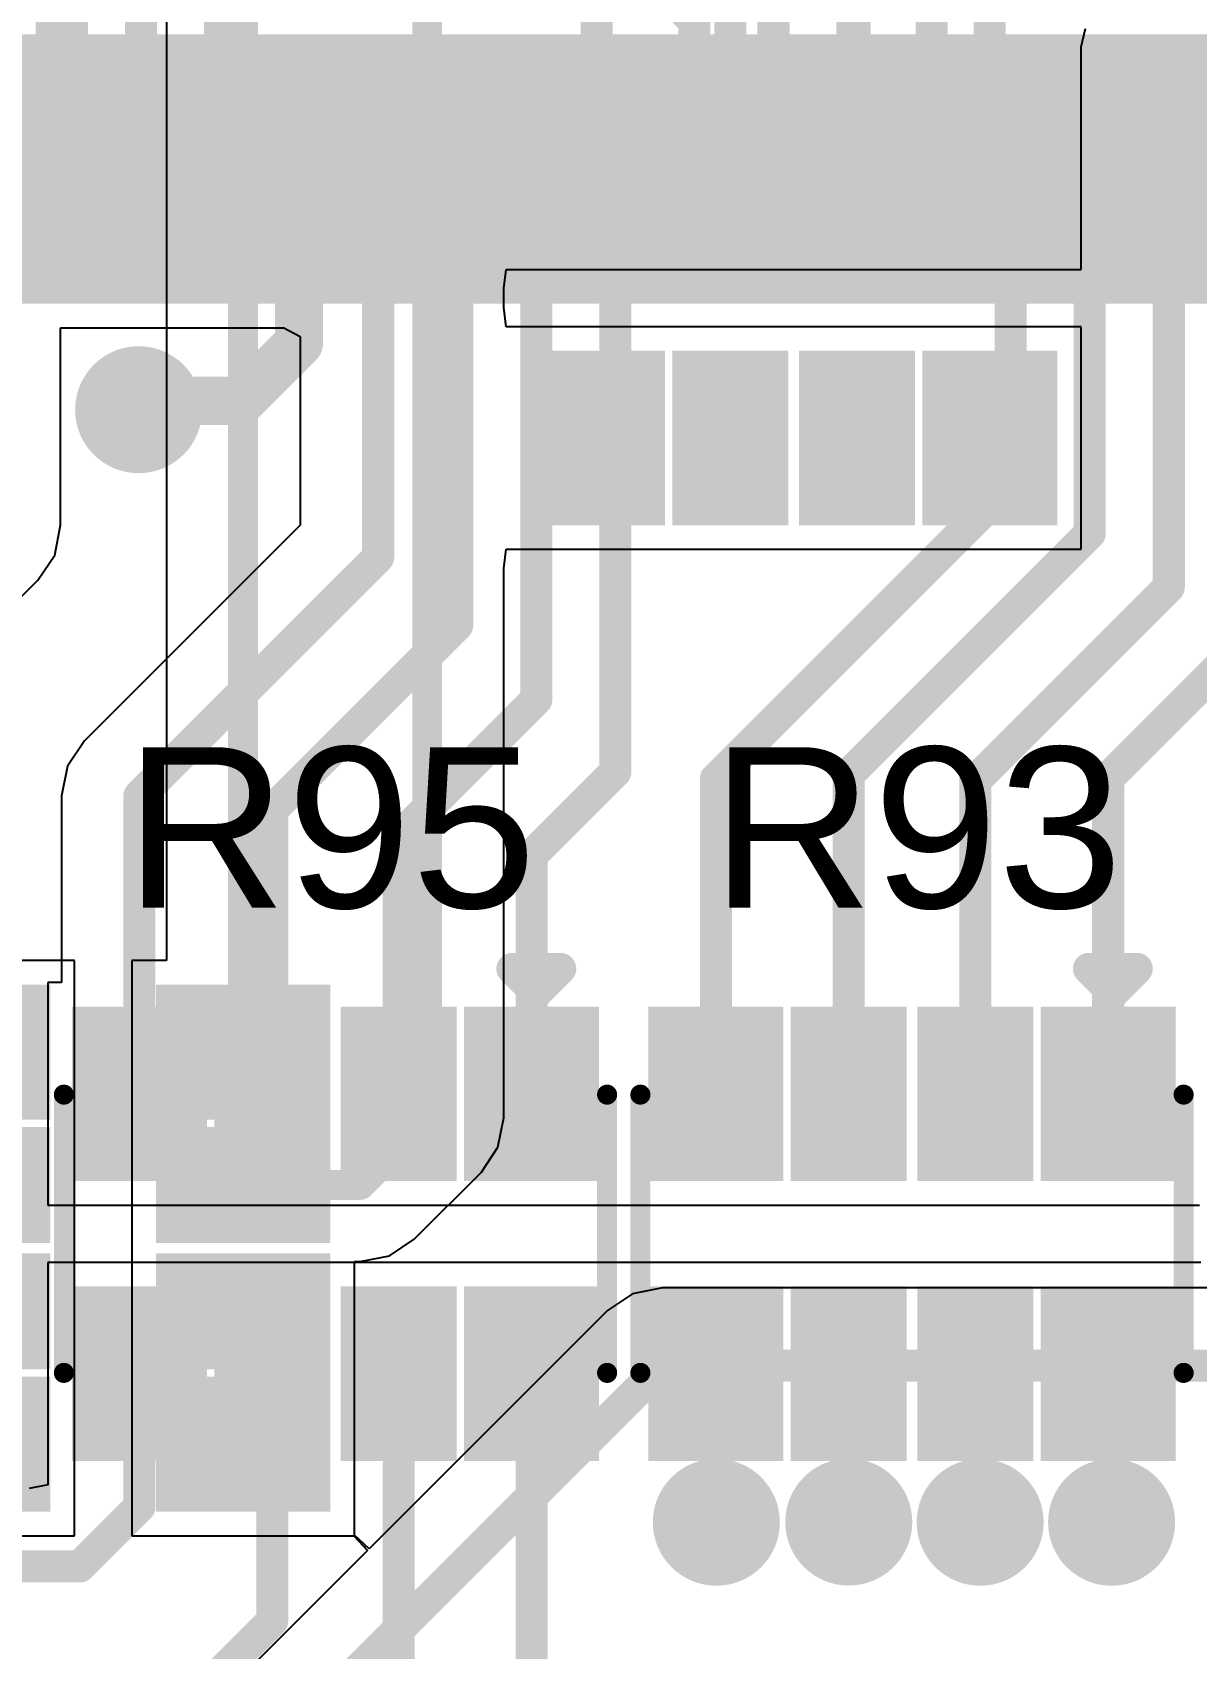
# Model space of a CAD drawing. Header units: millimetres. Extents: x 0 to 172, y 0 to 138.
# Drawn here: x 64.71 to 72.07, y 36.56 to 46.79 of the extents above; entities that cross this region are included whole.
import ezdxf

# ---------------------------------------------------------------- set-up
doc = ezdxf.new("R2010")
doc.units = ezdxf.units.MM
for name, color, linetype in [('BottomLayer', 5, 'Continuous'), ('BottomPaste', 16, 'Continuous'), ('BottomSolder', 6, 'Continuous'), ('TopLayer', 1, 'Continuous'), ('TopOverlay', 2, 'Continuous'), ('TopPaste', 8, 'Continuous'), ('TopSolder', 216, 'Continuous'), ('ViaHoleLayer', 16, 'Continuous')]:
    doc.layers.add(name, color=color, linetype=linetype)
doc.styles.add('Arial', font='', dxfattribs={"height": 0.2})
doc.styles.get('Arial').set_extended_font_data('Arial')

# ---------------------------------------------------------------- blocks, each defined once
blk = doc.blocks.new('MM70_314B1_2_R300_33')
at = {"layer": 'TopLayer'}
for points in [[(33.54999893999999, 4.84999919), (33.84999834, 4.84999919), (33.84999834, 3.34999965), (33.54999893999999, 3.34999965)], [(34.05000047999999, 4.84999919), (34.34999988, 4.84999919), (34.34999988, 3.34999965), (34.05000047999999, 3.34999965)], [(34.54999948, 4.84999919), (34.84999887999999, 4.84999919), (34.84999887999999, 3.34999965), (34.54999948, 3.34999965)], [(35.04999848, 4.84999919), (35.34999788, 4.84999919), (35.34999788, 3.34999965), (35.04999848, 3.34999965)], [(35.54999748, 4.84999919), (35.84999688, 4.84999919), (35.84999688, 3.34999965), (35.54999748, 3.34999965)], [(36.04999902, 4.84999919), (36.34999842, 4.84999919), (36.34999842, 3.34999965), (36.04999902, 3.34999965)], [(36.54999802, 4.84999919), (36.84999742, 4.84999919), (36.84999742, 3.34999965), (36.54999802, 3.34999965)], [(37.04999956, 4.84999919), (37.34999896, 4.84999919), (37.34999896, 3.34999965), (37.04999956, 3.34999965)], [(37.54999856, 4.84999919), (37.84999796, 4.84999919), (37.84999796, 3.34999965), (37.54999856, 3.34999965)], [(38.04999755999999, 4.84999919), (38.34999696, 4.84999919), (38.34999696, 3.34999965), (38.04999755999999, 3.34999965)], [(38.54999909999999, 4.84999919), (38.8499985, 4.84999919), (38.8499985, 3.34999965), (38.54999909999999, 3.34999965)], [(39.0499981, 4.84999919), (39.3499975, 4.84999919), (39.3499975, 3.34999965), (39.0499981, 3.34999965)], [(39.5499971, 4.84999919), (39.8499965, 4.84999919), (39.8499965, 3.34999965), (39.5499971, 3.34999965)], [(40.04999864, 4.84999919), (40.34999804, 4.84999919), (40.34999804, 3.34999965), (40.04999864, 3.34999965)], [(40.54999764, 4.84999919), (40.84999704, 4.84999919), (40.84999704, 3.34999965), (40.54999764, 3.34999965)]]:
    blk.add_hatch(color=1, dxfattribs=at).paths.add_polyline_path(points)
at = {"layer": 'TopPaste'}
for points in [[(33.54999893999999, 4.84999919), (33.84999834, 4.84999919), (33.84999834, 3.34999965), (33.54999893999999, 3.34999965)], [(34.05000047999999, 4.84999919), (34.34999988, 4.84999919), (34.34999988, 3.34999965), (34.05000047999999, 3.34999965)], [(34.54999948, 4.84999919), (34.84999887999999, 4.84999919), (34.84999887999999, 3.34999965), (34.54999948, 3.34999965)], [(35.04999848, 4.84999919), (35.34999788, 4.84999919), (35.34999788, 3.34999965), (35.04999848, 3.34999965)], [(35.54999748, 4.84999919), (35.84999688, 4.84999919), (35.84999688, 3.34999965), (35.54999748, 3.34999965)], [(36.04999902, 4.84999919), (36.34999842, 4.84999919), (36.34999842, 3.34999965), (36.04999902, 3.34999965)], [(36.54999802, 4.84999919), (36.84999742, 4.84999919), (36.84999742, 3.34999965), (36.54999802, 3.34999965)], [(37.04999956, 4.84999919), (37.34999896, 4.84999919), (37.34999896, 3.34999965), (37.04999956, 3.34999965)], [(37.54999856, 4.84999919), (37.84999796, 4.84999919), (37.84999796, 3.34999965), (37.54999856, 3.34999965)], [(38.04999755999999, 4.84999919), (38.34999696, 4.84999919), (38.34999696, 3.34999965), (38.04999755999999, 3.34999965)], [(38.54999909999999, 4.84999919), (38.8499985, 4.84999919), (38.8499985, 3.34999965), (38.54999909999999, 3.34999965)], [(39.0499981, 4.84999919), (39.3499975, 4.84999919), (39.3499975, 3.34999965), (39.0499981, 3.34999965)], [(39.5499971, 4.84999919), (39.8499965, 4.84999919), (39.8499965, 3.34999965), (39.5499971, 3.34999965)], [(40.04999864, 4.84999919), (40.34999804, 4.84999919), (40.34999804, 3.34999965), (40.04999864, 3.34999965)], [(40.54999764, 4.84999919), (40.84999704, 4.84999919), (40.84999704, 3.34999965), (40.54999764, 3.34999965)]]:
    blk.add_hatch(color=8, dxfattribs=at).paths.add_polyline_path(points)
at = {"layer": 'TopSolder'}
for points in [[(33.44839894, 4.95159919), (33.95159834, 4.95159919), (33.95159834, 3.24839965), (33.44839894, 3.24839965)], [(33.94840048, 4.95159919), (34.45159988, 4.95159919), (34.45159988, 3.24839965), (33.94840048, 3.24839965)], [(34.44839947999999, 4.95159919), (34.95159888, 4.95159919), (34.95159888, 3.24839965), (34.44839947999999, 3.24839965)], [(34.94839848, 4.95159919), (35.45159788, 4.95159919), (35.45159788, 3.24839965), (34.94839848, 3.24839965)], [(35.44839748, 4.95159919), (35.95159688, 4.95159919), (35.95159688, 3.24839965), (35.44839748, 3.24839965)], [(35.94839902, 4.95159919), (36.45159842, 4.95159919), (36.45159842, 3.24839965), (35.94839902, 3.24839965)], [(36.44839802, 4.95159919), (36.95159742, 4.95159919), (36.95159742, 3.24839965), (36.44839802, 3.24839965)], [(36.94839956, 4.95159919), (37.45159896, 4.95159919), (37.45159896, 3.24839965), (36.94839956, 3.24839965)], [(37.44839855999999, 4.95159919), (37.95159795999999, 4.95159919), (37.95159795999999, 3.24839965), (37.44839855999999, 3.24839965)], [(37.94839756, 4.95159919), (38.45159696, 4.95159919), (38.45159696, 3.24839965), (37.94839756, 3.24839965)], [(38.4483991, 4.95159919), (38.9515985, 4.95159919), (38.9515985, 3.24839965), (38.4483991, 3.24839965)], [(38.9483981, 4.95159919), (39.4515975, 4.95159919), (39.4515975, 3.24839965), (38.9483981, 3.24839965)], [(39.4483971, 4.95159919), (39.9515965, 4.95159919), (39.9515965, 3.24839965), (39.4483971, 3.24839965)], [(39.94839864, 4.95159919), (40.45159804, 4.95159919), (40.45159804, 3.24839965), (39.94839864, 3.24839965)], [(40.44839764, 4.95159919), (40.95159704, 4.95159919), (40.95159704, 3.24839965), (40.44839764, 3.24839965)]]:
    blk.add_hatch(color=216, dxfattribs=at).paths.add_polyline_path(points)
blk = doc.blocks.new('YC164_JR_0722RL_134')
at = {"layer": 'TopLayer'}
for points in [[(-0.45000037, 0.32500062), (0.45000037, 0.32500062), (0.45000037, -0.32500062), (-0.45000037, -0.32500062)], [(2.21999937, -0.32500062), (1.31999863, -0.32500062), (1.31999863, 0.32500062), (2.21999937, 0.32500062)], [(-0.45000037, -0.57500139), (0.45000037, -0.57500139), (0.45000037, -1.10500033), (-0.45000037, -1.10500033)], [(2.21999937, -1.10500033), (1.31999863, -1.10500033), (1.31999863, -0.57500139), (2.21999937, -0.57500139)], [(-0.45000037, -1.37499979), (0.45000037, -1.37499979), (0.45000037, -1.90499873), (-0.45000037, -1.90499873)], [(2.21999937, -1.90499873), (1.31999863, -1.90499873), (1.31999863, -1.37499979), (2.21999937, -1.37499979)], [(-0.45000037, -2.1549995), (0.45000037, -2.1549995), (0.45000037, -2.80500074), (-0.45000037, -2.80500074)], [(2.21999937, -2.80500074), (1.31999863, -2.80500074), (1.31999863, -2.1549995), (2.21999937, -2.1549995)]]:
    blk.add_hatch(color=1, dxfattribs=at).paths.add_polyline_path(points)
at = {"layer": 'TopPaste'}
for points in [[(-0.45000037, 0.32500062), (0.45000037, 0.32500062), (0.45000037, -0.32500062), (-0.45000037, -0.32500062)], [(2.21999937, -0.32500062), (1.31999863, -0.32500062), (1.31999863, 0.32500062), (2.21999937, 0.32500062)], [(-0.45000037, -0.57500139), (0.45000037, -0.57500139), (0.45000037, -1.10500033), (-0.45000037, -1.10500033)], [(2.21999937, -1.10500033), (1.31999863, -1.10500033), (1.31999863, -0.57500139), (2.21999937, -0.57500139)], [(-0.45000037, -1.37499979), (0.45000037, -1.37499979), (0.45000037, -1.90499873), (-0.45000037, -1.90499873)], [(2.21999937, -1.90499873), (1.31999863, -1.90499873), (1.31999863, -1.37499979), (2.21999937, -1.37499979)], [(-0.45000037, -2.1549995), (0.45000037, -2.1549995), (0.45000037, -2.80500074), (-0.45000037, -2.80500074)], [(2.21999937, -2.80500074), (1.31999863, -2.80500074), (1.31999863, -2.1549995), (2.21999937, -2.1549995)]]:
    blk.add_hatch(color=8, dxfattribs=at).paths.add_polyline_path(points)
at = {"layer": 'TopSolder'}
for points in [[(-0.55160037, 0.4266006199999999), (0.55160037, 0.4266006199999999), (0.55160037, -0.4266006199999999), (-0.55160037, -0.4266006199999999)], [(2.32159937, -0.4266006199999999), (1.21839863, -0.42660062), (1.21839863, 0.4266006199999999), (2.32159937, 0.42660062)], [(-0.55160037, -0.47340139), (0.55160037, -0.47340139), (0.55160037, -1.20660033), (-0.55160037, -1.20660033)], [(2.32159937, -1.20660033), (1.21839863, -1.20660033), (1.21839863, -0.4734013900000001), (2.32159937, -0.4734013899999999)], [(-0.55160037, -1.27339979), (0.55160037, -1.27339979), (0.55160037, -2.00659873), (-0.55160037, -2.00659873)], [(2.32159937, -2.00659873), (1.21839863, -2.00659873), (1.21839863, -1.27339979), (2.32159937, -1.27339979)], [(-0.55160037, -2.0533995), (0.55160037, -2.0533995), (0.55160037, -2.90660074), (-0.55160037, -2.90660074)], [(2.32159937, -2.90660074), (1.21839863, -2.90660074), (1.21839863, -2.0533995), (2.32159937, -2.0533995)]]:
    blk.add_hatch(color=216, dxfattribs=at).paths.add_polyline_path(points)
at = {"layer": 'TopOverlay'}
for points, const_width in [([(1.76500028, 0.47759874), (0.00499872, 0.47759874)], 0.127), ([(-0.7914005, -0.12240006), (-0.7914005, 0.18239994)], 0.1999996), ([(-0.6390005, 0.02999994), (-0.7914005, 0.18239994)], 0.1999996), ([(-0.7914005, -0.12240006), (-0.6390005, 0.02999994)], 0.1999996), ([(1.76500028, -2.95759886), (0.00499872, -2.95759886)], 0.127)]:
    blk.add_lwpolyline(points, dxfattribs=dict(at, const_width=const_width))
for points, const_width in [([(-0.02675128, 0.47759874, 1), (0.03674872, 0.47759874, 1)], 0.0635), ([(1.73325028, 0.47759874, 1), (1.79675028, 0.47759874, 1)], 0.0635), ([(-0.8414004, 0.18239994, 1), (-0.7414006, 0.18239994, 1)], 0.0999998), ([(-0.8414004, 0.18239994, 1), (-0.7414006, 0.18239994, 1)], 0.0999998), ([(-0.6890004, 0.02999994, 1), (-0.5890006, 0.02999994, 1)], 0.0999998), ([(-0.6890004, 0.02999994, 1), (-0.5890006, 0.02999994, 1)], 0.0999998), ([(-0.8414004, -0.12240006, 1), (-0.7414006, -0.12240006, 1)], 0.0999998), ([(-0.8414004, -0.12240006, 1), (-0.7414006, -0.12240006, 1)], 0.0999998), ([(-0.02675128, -2.95759886, 1), (0.03674872, -2.95759886, 1)], 0.0635), ([(1.73325028, -2.95759886, 1), (1.79675028, -2.95759886, 1)], 0.0635)]:
    blk.add_lwpolyline(points, format="xyb", close=True, dxfattribs=dict(at, const_width=const_width))
blk = doc.blocks.new('YC164_JR_0722RL_B_135')
at = {"layer": 'BottomLayer'}
for points in [[(-0.45000037, 2.80500074), (0.45000037, 2.80500074), (0.45000037, 2.1549995), (-0.45000037, 2.1549995)], [(2.21999937, 2.1549995), (1.31999863, 2.1549995), (1.31999863, 2.80500074), (2.21999937, 2.80500074)], [(-0.45000037, 1.90499873), (0.45000037, 1.90499873), (0.45000037, 1.37499979), (-0.45000037, 1.37499979)], [(2.21999937, 1.37499979), (1.31999863, 1.37499979), (1.31999863, 1.90499873), (2.21999937, 1.90499873)], [(-0.45000037, 1.10500033), (0.45000037, 1.10500033), (0.45000037, 0.57500139), (-0.45000037, 0.57500139)], [(2.21999937, 0.57500139), (1.31999863, 0.57500139), (1.31999863, 1.10500033), (2.21999937, 1.10500033)], [(-0.45000037, 0.32500062), (0.45000037, 0.32500062), (0.45000037, -0.32500062), (-0.45000037, -0.32500062)], [(2.21999937, -0.32500062), (1.31999863, -0.32500062), (1.31999863, 0.32500062), (2.21999937, 0.32500062)]]:
    blk.add_hatch(color=5, dxfattribs=at).paths.add_polyline_path(points)
at = {"layer": 'BottomPaste'}
for points in [[(-0.45000037, 2.80500074), (0.45000037, 2.80500074), (0.45000037, 2.1549995), (-0.45000037, 2.1549995)], [(2.21999937, 2.1549995), (1.31999863, 2.1549995), (1.31999863, 2.80500074), (2.21999937, 2.80500074)], [(-0.45000037, 1.90499873), (0.45000037, 1.90499873), (0.45000037, 1.37499979), (-0.45000037, 1.37499979)], [(2.21999937, 1.37499979), (1.31999863, 1.37499979), (1.31999863, 1.90499873), (2.21999937, 1.90499873)], [(-0.45000037, 1.10500033), (0.45000037, 1.10500033), (0.45000037, 0.57500139), (-0.45000037, 0.57500139)], [(2.21999937, 0.57500139), (1.31999863, 0.57500139), (1.31999863, 1.10500033), (2.21999937, 1.10500033)], [(-0.45000037, 0.32500062), (0.45000037, 0.32500062), (0.45000037, -0.32500062), (-0.45000037, -0.32500062)], [(2.21999937, -0.32500062), (1.31999863, -0.32500062), (1.31999863, 0.32500062), (2.21999937, 0.32500062)]]:
    blk.add_hatch(color=16, dxfattribs=at).paths.add_polyline_path(points)
at = {"layer": 'BottomSolder'}
for points in [[(-0.55160037, 2.90660074), (0.55160037, 2.90660074), (0.55160037, 2.0533995), (-0.55160037, 2.0533995)], [(2.32159937, 2.0533995), (1.21839863, 2.0533995), (1.21839863, 2.90660074), (2.32159937, 2.90660074)], [(-0.55160037, 2.00659873), (0.55160037, 2.00659873), (0.55160037, 1.27339979), (-0.55160037, 1.27339979)], [(2.32159937, 1.27339979), (1.21839863, 1.27339979), (1.21839863, 2.00659873), (2.32159937, 2.00659873)], [(-0.55160037, 1.20660033), (0.55160037, 1.20660033), (0.55160037, 0.47340139), (-0.55160037, 0.47340139)], [(2.32159937, 0.4734013900000001), (1.21839863, 0.4734013899999999), (1.21839863, 1.20660033), (2.32159937, 1.20660033)], [(-0.55160037, 0.4266006199999999), (0.55160037, 0.4266006199999999), (0.55160037, -0.4266006199999999), (-0.55160037, -0.4266006199999999)], [(2.32159937, -0.4266006199999999), (1.21839863, -0.42660062), (1.21839863, 0.4266006199999999), (2.32159937, 0.42660062)]]:
    blk.add_hatch(color=6, dxfattribs=at).paths.add_polyline_path(points)
blk = doc.blocks.new('YC164_JR_0722RL_136')
at = {"layer": 'TopLayer'}
for points in [[(-0.45000037, 0.32500062), (0.45000037, 0.32500062), (0.45000037, -0.32500062), (-0.45000037, -0.32500062)], [(2.21999937, -0.32500062), (1.31999863, -0.32500062), (1.31999863, 0.32500062), (2.21999937, 0.32500062)], [(-0.45000037, -0.57500139), (0.45000037, -0.57500139), (0.45000037, -1.10500033), (-0.45000037, -1.10500033)], [(2.21999937, -1.10500033), (1.31999863, -1.10500033), (1.31999863, -0.57500139), (2.21999937, -0.57500139)], [(-0.45000037, -1.37499979), (0.45000037, -1.37499979), (0.45000037, -1.90499873), (-0.45000037, -1.90499873)], [(2.21999937, -1.90499873), (1.31999863, -1.90499873), (1.31999863, -1.37499979), (2.21999937, -1.37499979)], [(-0.45000037, -2.1549995), (0.45000037, -2.1549995), (0.45000037, -2.80500074), (-0.45000037, -2.80500074)], [(2.21999937, -2.80500074), (1.31999863, -2.80500074), (1.31999863, -2.1549995), (2.21999937, -2.1549995)]]:
    blk.add_hatch(color=1, dxfattribs=at).paths.add_polyline_path(points)
at = {"layer": 'TopPaste'}
for points in [[(-0.45000037, 0.32500062), (0.45000037, 0.32500062), (0.45000037, -0.32500062), (-0.45000037, -0.32500062)], [(2.21999937, -0.32500062), (1.31999863, -0.32500062), (1.31999863, 0.32500062), (2.21999937, 0.32500062)], [(-0.45000037, -0.57500139), (0.45000037, -0.57500139), (0.45000037, -1.10500033), (-0.45000037, -1.10500033)], [(2.21999937, -1.10500033), (1.31999863, -1.10500033), (1.31999863, -0.57500139), (2.21999937, -0.57500139)], [(-0.45000037, -1.37499979), (0.45000037, -1.37499979), (0.45000037, -1.90499873), (-0.45000037, -1.90499873)], [(2.21999937, -1.90499873), (1.31999863, -1.90499873), (1.31999863, -1.37499979), (2.21999937, -1.37499979)], [(-0.45000037, -2.1549995), (0.45000037, -2.1549995), (0.45000037, -2.80500074), (-0.45000037, -2.80500074)], [(2.21999937, -2.80500074), (1.31999863, -2.80500074), (1.31999863, -2.1549995), (2.21999937, -2.1549995)]]:
    blk.add_hatch(color=8, dxfattribs=at).paths.add_polyline_path(points)
at = {"layer": 'TopSolder'}
for points in [[(-0.55160037, 0.4266006199999999), (0.55160037, 0.4266006199999999), (0.55160037, -0.4266006199999999), (-0.55160037, -0.4266006199999999)], [(2.32159937, -0.4266006199999999), (1.21839863, -0.42660062), (1.21839863, 0.4266006199999999), (2.32159937, 0.42660062)], [(-0.55160037, -0.47340139), (0.55160037, -0.47340139), (0.55160037, -1.20660033), (-0.55160037, -1.20660033)], [(2.32159937, -1.20660033), (1.21839863, -1.20660033), (1.21839863, -0.4734013900000001), (2.32159937, -0.4734013899999999)], [(-0.55160037, -1.27339979), (0.55160037, -1.27339979), (0.55160037, -2.00659873), (-0.55160037, -2.00659873)], [(2.32159937, -2.00659873), (1.21839863, -2.00659873), (1.21839863, -1.27339979), (2.32159937, -1.27339979)], [(-0.55160037, -2.0533995), (0.55160037, -2.0533995), (0.55160037, -2.90660074), (-0.55160037, -2.90660074)], [(2.32159937, -2.90660074), (1.21839863, -2.90660074), (1.21839863, -2.0533995), (2.32159937, -2.0533995)]]:
    blk.add_hatch(color=216, dxfattribs=at).paths.add_polyline_path(points)
at = {"layer": 'TopOverlay'}
for points, const_width in [([(1.76500028, 0.47759874), (0.00499872, 0.47759874)], 0.127), ([(-0.7914005, -0.12240006), (-0.7914005, 0.18239994)], 0.1999996), ([(-0.6390005, 0.02999994), (-0.7914005, 0.18239994)], 0.1999996), ([(-0.7914005, -0.12240006), (-0.6390005, 0.02999994)], 0.1999996), ([(1.76500028, -2.95759886), (0.00499872, -2.95759886)], 0.127)]:
    blk.add_lwpolyline(points, dxfattribs=dict(at, const_width=const_width))
for points, const_width in [([(-0.02675128, 0.47759874, 1), (0.03674872, 0.47759874, 1)], 0.0635), ([(1.73325028, 0.47759874, 1), (1.79675028, 0.47759874, 1)], 0.0635), ([(-0.8414004, 0.18239994, 1), (-0.7414006, 0.18239994, 1)], 0.0999998), ([(-0.8414004, 0.18239994, 1), (-0.7414006, 0.18239994, 1)], 0.0999998), ([(-0.6890004, 0.02999994, 1), (-0.5890006, 0.02999994, 1)], 0.0999998), ([(-0.6890004, 0.02999994, 1), (-0.5890006, 0.02999994, 1)], 0.0999998), ([(-0.8414004, -0.12240006, 1), (-0.7414006, -0.12240006, 1)], 0.0999998), ([(-0.8414004, -0.12240006, 1), (-0.7414006, -0.12240006, 1)], 0.0999998), ([(-0.02675128, -2.95759886, 1), (0.03674872, -2.95759886, 1)], 0.0635), ([(1.73325028, -2.95759886, 1), (1.79675028, -2.95759886, 1)], 0.0635)]:
    blk.add_lwpolyline(points, format="xyb", close=True, dxfattribs=dict(at, const_width=const_width))
blk = doc.blocks.new('YC164_JR_0722RL_B_139')
at = {"layer": 'BottomLayer'}
for points in [[(-0.45000037, 2.80500074), (0.45000037, 2.80500074), (0.45000037, 2.1549995), (-0.45000037, 2.1549995)], [(2.21999937, 2.1549995), (1.31999863, 2.1549995), (1.31999863, 2.80500074), (2.21999937, 2.80500074)], [(-0.45000037, 1.90499873), (0.45000037, 1.90499873), (0.45000037, 1.37499979), (-0.45000037, 1.37499979)], [(2.21999937, 1.37499979), (1.31999863, 1.37499979), (1.31999863, 1.90499873), (2.21999937, 1.90499873)], [(-0.45000037, 1.10500033), (0.45000037, 1.10500033), (0.45000037, 0.57500139), (-0.45000037, 0.57500139)], [(2.21999937, 0.57500139), (1.31999863, 0.57500139), (1.31999863, 1.10500033), (2.21999937, 1.10500033)], [(-0.45000037, 0.32500062), (0.45000037, 0.32500062), (0.45000037, -0.32500062), (-0.45000037, -0.32500062)], [(2.21999937, -0.32500062), (1.31999863, -0.32500062), (1.31999863, 0.32500062), (2.21999937, 0.32500062)]]:
    blk.add_hatch(color=5, dxfattribs=at).paths.add_polyline_path(points)
at = {"layer": 'BottomPaste'}
for points in [[(-0.45000037, 2.80500074), (0.45000037, 2.80500074), (0.45000037, 2.1549995), (-0.45000037, 2.1549995)], [(2.21999937, 2.1549995), (1.31999863, 2.1549995), (1.31999863, 2.80500074), (2.21999937, 2.80500074)], [(-0.45000037, 1.90499873), (0.45000037, 1.90499873), (0.45000037, 1.37499979), (-0.45000037, 1.37499979)], [(2.21999937, 1.37499979), (1.31999863, 1.37499979), (1.31999863, 1.90499873), (2.21999937, 1.90499873)], [(-0.45000037, 1.10500033), (0.45000037, 1.10500033), (0.45000037, 0.57500139), (-0.45000037, 0.57500139)], [(2.21999937, 0.57500139), (1.31999863, 0.57500139), (1.31999863, 1.10500033), (2.21999937, 1.10500033)], [(-0.45000037, 0.32500062), (0.45000037, 0.32500062), (0.45000037, -0.32500062), (-0.45000037, -0.32500062)], [(2.21999937, -0.32500062), (1.31999863, -0.32500062), (1.31999863, 0.32500062), (2.21999937, 0.32500062)]]:
    blk.add_hatch(color=16, dxfattribs=at).paths.add_polyline_path(points)
at = {"layer": 'BottomSolder'}
for points in [[(-0.55160037, 2.90660074), (0.55160037, 2.90660074), (0.55160037, 2.0533995), (-0.55160037, 2.0533995)], [(2.32159937, 2.0533995), (1.21839863, 2.0533995), (1.21839863, 2.90660074), (2.32159937, 2.90660074)], [(-0.55160037, 2.00659873), (0.55160037, 2.00659873), (0.55160037, 1.27339979), (-0.55160037, 1.27339979)], [(2.32159937, 1.27339979), (1.21839863, 1.27339979), (1.21839863, 2.00659873), (2.32159937, 2.00659873)], [(-0.55160037, 1.20660033), (0.55160037, 1.20660033), (0.55160037, 0.47340139), (-0.55160037, 0.47340139)], [(2.32159937, 0.4734013900000001), (1.21839863, 0.4734013899999999), (1.21839863, 1.20660033), (2.32159937, 1.20660033)], [(-0.55160037, 0.4266006199999999), (0.55160037, 0.4266006199999999), (0.55160037, -0.4266006199999999), (-0.55160037, -0.4266006199999999)], [(2.32159937, -0.4266006199999999), (1.21839863, -0.42660062), (1.21839863, 0.4266006199999999), (2.32159937, 0.42660062)]]:
    blk.add_hatch(color=6, dxfattribs=at).paths.add_polyline_path(points)

msp = doc.modelspace()

# ---------------------------------------------------------------- hatches: boundary and pattern name
at = {"layer": 'BottomLayer'}
h = msp.add_hatch(color=5, dxfattribs=at)
edge = h.paths.add_edge_path()
edge.add_arc((65.38394847999999, 44.40033792), 0.2999994, 0, 360)
h = msp.add_hatch(color=5, dxfattribs=at)
edge = h.paths.add_edge_path()
edge.add_arc((69.0372, 37.3634), 0.2999994, 0, 360)
h = msp.add_hatch(color=5, dxfattribs=at)
edge = h.paths.add_edge_path()
edge.add_arc((69.87459989999999, 37.36470048), 0.2999994, 0, 360)
h = msp.add_hatch(color=5, dxfattribs=at)
edge = h.paths.add_edge_path()
edge.add_arc((70.70559646, 37.3633492), 0.2999994, 0, 360)
h = msp.add_hatch(color=5, dxfattribs=at)
edge = h.paths.add_edge_path()
edge.add_arc((71.53659556, 37.3633492), 0.2999994, 0, 360)
at = {"layer": 'BottomSolder'}
h = msp.add_hatch(color=6, dxfattribs=at)
edge = h.paths.add_edge_path()
edge.add_arc((65.38394847999999, 44.40033792), 0.4015993999999999, 0, 360)
h = msp.add_hatch(color=6, dxfattribs=at)
edge = h.paths.add_edge_path()
edge.add_arc((69.0372, 37.3634), 0.4015993999999999, 0, 360)
h = msp.add_hatch(color=6, dxfattribs=at)
edge = h.paths.add_edge_path()
edge.add_arc((69.87459989999999, 37.36470048), 0.4015993999999999, 0, 360)
h = msp.add_hatch(color=6, dxfattribs=at)
edge = h.paths.add_edge_path()
edge.add_arc((70.70559646, 37.3633492), 0.4015993999999999, 0, 360)
h = msp.add_hatch(color=6, dxfattribs=at)
edge = h.paths.add_edge_path()
edge.add_arc((71.53659556, 37.3633492), 0.4015993999999999, 0, 360)
at = {"layer": 'TopLayer'}
h = msp.add_hatch(color=1, dxfattribs=at)
edge = h.paths.add_edge_path()
edge.add_arc((65.38394847999999, 44.40033792), 0.2999994, 0, 360)
h = msp.add_hatch(color=1, dxfattribs=at)
edge = h.paths.add_edge_path()
edge.add_arc((69.0372, 37.3634), 0.2999994, 0, 360)
h = msp.add_hatch(color=1, dxfattribs=at)
edge = h.paths.add_edge_path()
edge.add_arc((69.87459989999999, 37.36470048), 0.2999994, 0, 360)
h = msp.add_hatch(color=1, dxfattribs=at)
edge = h.paths.add_edge_path()
edge.add_arc((70.70559646, 37.3633492), 0.2999994, 0, 360)
h = msp.add_hatch(color=1, dxfattribs=at)
edge = h.paths.add_edge_path()
edge.add_arc((71.53659556, 37.3633492), 0.2999994, 0, 360)
at = {"layer": 'TopSolder'}
h = msp.add_hatch(color=216, dxfattribs=at)
edge = h.paths.add_edge_path()
edge.add_arc((65.38394847999999, 44.40033792), 0.4015993999999999, 0, 360)
h = msp.add_hatch(color=216, dxfattribs=at)
edge = h.paths.add_edge_path()
edge.add_arc((69.0372, 37.3634), 0.4015993999999999, 0, 360)
h = msp.add_hatch(color=216, dxfattribs=at)
edge = h.paths.add_edge_path()
edge.add_arc((69.87459989999999, 37.36470048), 0.4015993999999999, 0, 360)
h = msp.add_hatch(color=216, dxfattribs=at)
edge = h.paths.add_edge_path()
edge.add_arc((70.70559646, 37.3633492), 0.4015993999999999, 0, 360)
h = msp.add_hatch(color=216, dxfattribs=at)
edge = h.paths.add_edge_path()
edge.add_arc((71.53659556, 37.3633492), 0.4015993999999999, 0, 360)
at = {"layer": 'ViaHoleLayer'}
h = msp.add_hatch(color=16, dxfattribs=at)
edge = h.paths.add_edge_path()
edge.add_arc((65.38394847999999, 44.40033792), 0.1499997, 0, 360)
h = msp.add_hatch(color=16, dxfattribs=at)
edge = h.paths.add_edge_path()
edge.add_arc((69.0372, 37.3634), 0.1499997, 0, 360)
h = msp.add_hatch(color=16, dxfattribs=at)
edge = h.paths.add_edge_path()
edge.add_arc((69.87459989999999, 37.36470048), 0.1499997, 0, 360)
h = msp.add_hatch(color=16, dxfattribs=at)
edge = h.paths.add_edge_path()
edge.add_arc((70.70559646, 37.3633492), 0.1499997, 0, 360)
h = msp.add_hatch(color=16, dxfattribs=at)
edge = h.paths.add_edge_path()
edge.add_arc((71.53659556, 37.3633492), 0.1499997, 0, 360)

# ---------------------------------------------------------------- linework, layer by layer
at = {"layer": 'BottomLayer'}
for p, q in [((65.55975203999999, 49.33373419999999), (65.55975203999999, 40.91600148)), ((71.34520402, 46.69539555999999), (71.37179274, 46.81138466)), ((71.34520148, 45.2873999), (71.34520148, 46.69539555999999)), ((71.34520148, 46.69539555999999), (71.34520402, 46.69539555999999)), ((67.69334695999999, 45.16613776), (67.70720266, 45.28739735999999)), ((67.70720266, 45.28739735999999), (67.82034949999999, 45.2873999)), ((67.82034949999999, 45.2873999), (71.34520148, 45.2873999)), ((67.69334695999999, 45.04666124), (67.69334695999999, 45.16613776)), ((67.70720266, 44.92540164), (67.69334695999999, 45.04666124)), ((67.82034949999999, 44.9253991), (67.70720266, 44.92540164)), ((71.34520148, 44.9253991), (67.82034949999999, 44.9253991)), ((71.34520148, 43.5174009), (71.34520148, 44.9253991)), ((67.69334695999999, 43.39613876), (67.70720266, 43.51739835999999)), ((67.70720266, 43.51739835999999), (67.82034949999999, 43.5174009)), ((67.82034949999999, 43.5174009), (71.34520148, 43.5174009)), ((67.69334695999999, 39.92142638), (67.69334695999999, 43.39613876)), ((64.9786991, 40.91600148), (63.5707009, 40.91600148)), ((64.9786991, 39.75800024), (64.9786991, 40.91600148)), ((65.55975203999999, 40.91600148), (65.34069989999999, 40.91600148)), ((65.34069989999999, 40.91600148), (65.34069989999999, 39.75800024)), ((67.65643314, 39.73583112), (67.6933495, 39.92141367999999)), ((67.6933495, 39.92141367999999), (67.69334695999999, 39.92142638)), ((64.9786991, 38.9780018), (64.9786991, 39.75800024)), ((65.34069989999999, 39.75800024), (65.34069989999999, 38.9780018)), ((67.55131016, 39.57850352), (67.65643314, 39.73583112)), ((67.12689648, 39.15408984), (67.55130254, 39.57849844)), ((67.55130254, 39.57849844), (67.55131016, 39.57850352)), ((66.96956888, 39.04896685999999), (67.12689648, 39.15408984)), ((64.9786991, 38.1780034), (64.9786991, 38.9780018)), ((65.34069989999999, 38.9780018), (65.34069989999999, 38.1780034)), ((66.7486981, 38.1780034), (66.7486981, 39.01205304)), ((66.7486981, 39.01205304), (66.78398632, 39.01205304)), ((66.78398632, 39.01205304), (66.96956888, 39.04896685999999)), ((68.50802909999999, 38.80859904), (68.34839772, 38.70193428)), ((68.696332, 38.84605388), (68.50802909999999, 38.80859904)), ((79.62838531999999, 38.84605388), (68.696332, 38.84605388)), ((68.34839772, 38.70193428), (66.84122014, 37.1947567)), ((64.9786991, 37.27800012), (64.9786991, 38.1780034)), ((65.34069989999999, 38.1780034), (65.34069989999999, 37.27800012)), ((66.7486981, 37.40340754), (66.7486981, 38.1780034)), ((66.74870317999999, 37.28184314), (66.7486981, 37.40340754)), ((63.5707009, 37.27800012), (64.9786991, 37.27800012)), ((65.34069989999999, 37.27800012), (66.62175398, 37.27800012)), ((66.62175398, 37.27800012), (66.74485508, 37.27799504)), ((66.74485508, 37.27799504), (66.83194151999999, 37.18547808)), ((66.84122014, 37.1947567), (66.74870317999999, 37.28184314)), ((66.83194151999999, 37.18547808), (64.26966572, 34.62320227999999))]:
    msp.add_line(p, q, dxfattribs=at)
for points, const_width in [([(66.044699, 40.33700086), (66.044699, 49.33373419999999)], 0.1892554), ([(67.2084, 39.92141367999999), (67.2084, 49.26004117999999)], 0.1892554), ([(69.12620159999999, 45.991399), (69.12620159999999, 48.05843575999999)], 0.2032), ([(68.28027492, 45.99732482), (68.28027492, 48.04022395999999)], 0.2032), ([(69.91230112, 46.00529788), (69.91230112, 47.46526194)], 0.2032), ([(70.76620086, 45.991399), (70.76620086, 46.90166134)], 0.2032), ([(68.28027492, 45.99732482), (68.28620074, 45.991399)], 0.2032), ([(69.91230112, 46.00529788), (69.9262, 45.991399)], 0.2032), ([(66.78398632, 39.49699999999999), (67.2084, 39.92141367999999)], 0.1892554), ([(66.044699, 39.49699999999999), (66.78398632, 39.49699999999999)], 0.1892554), ([(64.6176, 34.275268), (68.696332, 38.354)], 0.2032), ([(68.696332, 38.354), (79.83219999999999, 38.354)], 0.2032)]:
    msp.add_lwpolyline(points, dxfattribs=dict(at, const_width=const_width))
for points, const_width in [([(68.22947491999999, 45.99732482, 1), (68.33107491999999, 45.99732482, 1)], 0.1016), ([(68.22947491999999, 45.99732482, 1), (68.33107491999999, 45.99732482, 1)], 0.1016), ([(68.23540073999999, 45.991399, 1), (68.33700074, 45.991399, 1)], 0.1016), ([(69.0754016, 45.991399, 1), (69.1770016, 45.991399, 1)], 0.1016), ([(69.86150112, 46.00529788, 1), (69.96310112, 46.00529788, 1)], 0.1016), ([(69.86150112, 46.00529788, 1), (69.96310112, 46.00529788, 1)], 0.1016), ([(69.8754, 45.991399, 1), (69.97699999999999, 45.991399, 1)], 0.1016), ([(70.71540086, 45.991399, 1), (70.81700086, 45.991399, 1)], 0.1016), ([(65.99738642, 40.33700086, 1), (66.09201157999999, 40.33700086, 1)], 0.0946277), ([(67.16108742, 39.92141367999999, 1), (67.25571258, 39.92141367999999, 1)], 0.0946277), ([(67.16108742, 39.92141367999999, 1), (67.25571258, 39.92141367999999, 1)], 0.0946277), ([(65.99738642, 39.49699999999999, 1), (66.09201157999999, 39.49699999999999, 1)], 0.0946277), ([(66.73667374, 39.49699999999999, 1), (66.8312989, 39.49699999999999, 1)], 0.0946277), ([(66.73667374, 39.49699999999999, 1), (66.8312989, 39.49699999999999, 1)], 0.0946277), ([(68.645532, 38.354, 1), (68.74713200000001, 38.354, 1)], 0.1016), ([(68.645532, 38.354, 1), (68.74713200000001, 38.354, 1)], 0.1016)]:
    msp.add_lwpolyline(points, format="xyb", close=True, dxfattribs=dict(at, const_width=const_width))
at = {"layer": 'TopLayer'}
for p, q in [((64.89045188, 43.6695977), (64.89045188, 44.91920149999999)), ((64.89045188, 44.91920149999999), (66.30239724, 44.91920149999999)), ((66.30239724, 44.91920149999999), (66.40634419999999, 44.86353994)), ((66.40634419999999, 44.86353994), (66.40634419999999, 43.67088548)), ((64.85299703999999, 43.4812948), (64.89045188, 43.6695977)), ((66.40634419999999, 43.67088548), (65.0408656, 42.30540687999999)), ((64.74633227999999, 43.32166342), (64.85299703999999, 43.4812948)), ((61.71673458, 40.29206572), (64.74633227999999, 43.32166342)), ((65.0408656, 42.30540687999999), (64.93420084, 42.14577296)), ((64.93420084, 42.14577296), (64.896746, 41.9574726)), ((64.896746, 41.9574726), (64.896746, 40.77719809999999)), ((64.896746, 40.77719809999999), (64.80979926, 40.77719809999999)), ((64.80979926, 40.77719809999999), (64.80979926, 39.3691999)), ((64.80979926, 39.3691999), (68.44779553999999, 39.3691999)), ((68.44779553999999, 39.3691999), (68.44779553999999, 39.36919482)), ((68.44779553999999, 39.36919482), (68.4556035, 39.36919482)), ((68.4556035, 39.36919482), (68.4556035, 39.3691999)), ((68.4556035, 39.3691999), (72.0935947, 39.3691999)), ((68.32859588, 39.00719909999999), (64.80979926, 39.00719909999999)), ((64.80979926, 39.00719909999999), (64.80979926, 37.59920344)), ((68.45559841999999, 39.00720164), (68.32859588, 39.00719909999999)), ((68.57480316, 39.00719909999999), (68.45559841999999, 39.00720164)), ((71.97439503999999, 39.00719909999999), (68.57480316, 39.00719909999999)), ((72.10139758, 39.00720164), (71.97439503999999, 39.00719909999999)), ((64.80979926, 37.59920344), (64.69238521999999, 37.57605388))]:
    msp.add_line(p, q, dxfattribs=at)
for points, const_width in [([(65.89840007999999, 45.9232), (65.89840007999999, 49.10563712)], 0.2032), ([(65.39839854, 45.9232), (65.39839854, 48.55790898)], 0.2032), ([(64.89839954, 45.9232), (64.89839954, 47.87501982)], 0.3302), ([(68.27434656, 47.47916336), (68.89839916, 46.85511076)], 0.2032), ([(69.8983997, 45.9232), (69.8983997, 47.47916336)], 0.2032), ([(69.39839816, 45.9232), (69.39839816, 47.00503934)], 0.2032), ([(70.39839869999999, 45.9232), (70.39839869999999, 46.9720803)], 0.2032), ([(68.89839916, 45.9232), (68.89839916, 46.85511076)], 0.2032), ([(66.39839907999999, 44.82290756), (66.39839907999999, 45.9232)], 0.3048), ([(66.89839807999999, 43.4670708), (66.89839807999999, 45.9232)], 0.2032), ([(67.39839961999999, 43.03801145999999), (67.39839961999999, 45.9232)], 0.2032), ([(67.89839862, 42.5663487), (67.89839862, 45.9232)], 0.2032), ([(68.39839762, 42.10939762), (68.39839762, 45.9232)], 0.2032), ([(70.89839769999999, 43.9295921), (70.89839769999999, 45.9232)], 0.2032), ([(71.3983967, 43.61764961999999), (71.3983967, 45.9232)], 0.2032), ([(71.89839823999999, 43.27874504), (71.89839823999999, 45.9232)], 0.2032), ([(66.03231142, 44.4568199), (66.39839907999999, 44.82290756)], 0.3048), ([(65.38394847999999, 44.40033792), (65.44043045999999, 44.4568199)], 0.3048), ([(65.44043045999999, 44.4568199), (66.03231142, 44.4568199)], 0.3048), ([(69.03459904, 42.06579344), (70.89839769999999, 43.9295921)], 0.2032), ([(69.87459989999999, 42.09385282), (71.3983967, 43.61764961999999)], 0.2032), ([(65.38879988, 41.9574726), (66.89839807999999, 43.4670708)], 0.2032), ([(70.6745983, 42.0549451), (71.89839823999999, 43.27874504)], 0.2032), ([(66.22880074, 41.86841258), (67.39839961999999, 43.03801145999999)], 0.2032), ([(71.51459915999999, 42.06953739999999), (72.39839724, 42.95333547999999)], 0.2032), ([(67.02879913999999, 41.69674922), (67.89839862, 42.5663487)], 0.2032), ([(67.8688, 41.5798), (68.39839762, 42.10939762)], 0.2032), ([(69.03459904, 40.073199), (69.03459904, 42.06579344)], 0.2032), ([(69.87459989999999, 40.073199), (69.87459989999999, 42.09385282)], 0.2032), ([(70.6745983, 40.073199), (70.6745983, 42.0549451)], 0.2032), ([(71.51459915999999, 40.073199), (71.51459915999999, 42.06953739999999)], 0.2032), ([(65.38879988, 40.073199), (65.38879988, 41.9574726)], 0.2032), ([(66.22880074, 40.073199), (66.22880074, 41.86841258)], 0.2032), ([(67.02879913999999, 40.073199), (67.02879913999999, 41.69674922)], 0.2032), ([(67.8688, 40.073199), (67.8688, 41.5798)], 0.2032), ([(65.38879988, 37.46062611999999), (65.38879988, 38.3032)], 0.2032), ([(66.22880074, 36.73940073999999), (66.22880074, 38.3032)], 0.2032), ([(67.02879913999999, 36.17990986), (67.02879913999999, 38.3032)], 0.2032), ([(67.8688, 35.7378), (67.8688, 38.3032)], 0.2032), ([(69.03459904, 38.3032), (69.03589951999999, 38.30189952)], 0.2032), ([(69.03589951999999, 37.36470048), (69.03589951999999, 38.30189952)], 0.2032), ([(69.87459989999999, 37.36470048), (69.87459989999999, 38.3032)], 0.2032), ([(70.6745983, 38.3032), (70.69009738, 38.28770091999999)], 0.2032), ([(70.69009738, 37.37884827999999), (70.69009738, 38.28770091999999)], 0.2032), ([(71.51459915999999, 38.3032), (71.52559735999999, 38.2922018)], 0.2032), ([(71.52559735999999, 37.3743474), (71.52559735999999, 38.2922018)], 0.2032), ([(65.01217376, 37.084), (65.38879988, 37.46062611999999)], 0.2032), ([(69.03589951999999, 37.36470048), (69.0372, 37.3634)], 0.2032), ([(70.69009738, 37.37884827999999), (70.70559646, 37.3633492)], 0.2032), ([(71.52559735999999, 37.3743474), (71.53659556, 37.3633492)], 0.2032), ([(62.78879999999999, 37.084), (65.01217376, 37.084)], 0.2032), ([(65.7098, 36.2204), (66.22880074, 36.73940073999999)], 0.2032)]:
    msp.add_lwpolyline(points, dxfattribs=dict(at, const_width=const_width))
for points, const_width in [([(68.84759915999999, 46.85511076, 1), (68.94919915999999, 46.85511076, 1)], 0.1016), ([(68.84759915999999, 46.85511076, 1), (68.94919915999999, 46.85511076, 1)], 0.1016), ([(64.81584954, 45.9232, 1), (64.98094954, 45.9232, 1)], 0.1651), ([(65.34759853999999, 45.9232, 1), (65.44919854, 45.9232, 1)], 0.1016), ([(65.84760007999999, 45.9232, 1), (65.94920008, 45.9232, 1)], 0.1016), ([(66.32219908, 45.9232, 1), (66.47459907999999, 45.9232, 1)], 0.1524), ([(66.84759808, 45.9232, 1), (66.94919808, 45.9232, 1)], 0.1016), ([(67.34759962, 45.9232, 1), (67.44919961999999, 45.9232, 1)], 0.1016), ([(67.84759862, 45.9232, 1), (67.94919862, 45.9232, 1)], 0.1016), ([(68.34759762, 45.9232, 1), (68.44919762, 45.9232, 1)], 0.1016), ([(68.84759915999999, 45.9232, 1), (68.94919915999999, 45.9232, 1)], 0.1016), ([(69.34759815999999, 45.9232, 1), (69.44919816, 45.9232, 1)], 0.1016), ([(69.8475997, 45.9232, 1), (69.9491997, 45.9232, 1)], 0.1016), ([(70.34759869999999, 45.9232, 1), (70.4491987, 45.9232, 1)], 0.1016), ([(70.8475977, 45.9232, 1), (70.9491977, 45.9232, 1)], 0.1016), ([(71.3475967, 45.9232, 1), (71.4491967, 45.9232, 1)], 0.1016), ([(71.84759824, 45.9232, 1), (71.94919824, 45.9232, 1)], 0.1016), ([(66.32219908, 44.82290756, 1), (66.47459907999999, 44.82290756, 1)], 0.1524), ([(66.32219908, 44.82290756, 1), (66.47459907999999, 44.82290756, 1)], 0.1524), ([(65.36423045999999, 44.4568199, 1), (65.51663046, 44.4568199, 1)], 0.1524), ([(65.36423045999999, 44.4568199, 1), (65.51663046, 44.4568199, 1)], 0.1524), ([(65.95611142, 44.4568199, 1), (66.10851142, 44.4568199, 1)], 0.1524), ([(65.95611142, 44.4568199, 1), (66.10851142, 44.4568199, 1)], 0.1524), ([(65.30774848, 44.40033792, 1), (65.46014848, 44.40033792, 1)], 0.1524), ([(70.8475977, 43.9295921, 1), (70.9491977, 43.9295921, 1)], 0.1016), ([(70.8475977, 43.9295921, 1), (70.9491977, 43.9295921, 1)], 0.1016), ([(71.3475967, 43.61764961999999, 1), (71.4491967, 43.61764961999999, 1)], 0.1016), ([(71.3475967, 43.61764961999999, 1), (71.4491967, 43.61764961999999, 1)], 0.1016), ([(66.84759808, 43.4670708, 1), (66.94919808, 43.4670708, 1)], 0.1016), ([(66.84759808, 43.4670708, 1), (66.94919808, 43.4670708, 1)], 0.1016), ([(71.84759824, 43.27874504, 1), (71.94919824, 43.27874504, 1)], 0.1016), ([(71.84759824, 43.27874504, 1), (71.94919824, 43.27874504, 1)], 0.1016), ([(67.34759962, 43.03801145999999, 1), (67.44919961999999, 43.03801145999999, 1)], 0.1016), ([(67.34759962, 43.03801145999999, 1), (67.44919961999999, 43.03801145999999, 1)], 0.1016), ([(67.84759862, 42.5663487, 1), (67.94919862, 42.5663487, 1)], 0.1016), ([(67.84759862, 42.5663487, 1), (67.94919862, 42.5663487, 1)], 0.1016), ([(68.34759762, 42.10939762, 1), (68.44919762, 42.10939762, 1)], 0.1016), ([(68.34759762, 42.10939762, 1), (68.44919762, 42.10939762, 1)], 0.1016), ([(68.98379904, 42.06579344, 1), (69.08539904, 42.06579344, 1)], 0.1016), ([(68.98379904, 42.06579344, 1), (69.08539904, 42.06579344, 1)], 0.1016), ([(69.8237999, 42.09385282, 1), (69.9253999, 42.09385282, 1)], 0.1016), ([(69.8237999, 42.09385282, 1), (69.9253999, 42.09385282, 1)], 0.1016), ([(70.62379829999999, 42.0549451, 1), (70.7253983, 42.0549451, 1)], 0.1016), ([(70.62379829999999, 42.0549451, 1), (70.7253983, 42.0549451, 1)], 0.1016), ([(71.46379916, 42.06953739999999, 1), (71.56539916, 42.06953739999999, 1)], 0.1016), ([(71.46379916, 42.06953739999999, 1), (71.56539916, 42.06953739999999, 1)], 0.1016), ([(65.33799988, 41.9574726, 1), (65.43959988, 41.9574726, 1)], 0.1016), ([(65.33799988, 41.9574726, 1), (65.43959988, 41.9574726, 1)], 0.1016), ([(66.17800074, 41.86841258, 1), (66.27960073999999, 41.86841258, 1)], 0.1016), ([(66.17800074, 41.86841258, 1), (66.27960073999999, 41.86841258, 1)], 0.1016), ([(66.97799914, 41.69674922, 1), (67.07959914, 41.69674922, 1)], 0.1016), ([(66.97799914, 41.69674922, 1), (67.07959914, 41.69674922, 1)], 0.1016), ([(67.818, 41.5798, 1), (67.91959999999999, 41.5798, 1)], 0.1016), ([(67.818, 41.5798, 1), (67.91959999999999, 41.5798, 1)], 0.1016), ([(65.33799988, 40.073199, 1), (65.43959988, 40.073199, 1)], 0.1016), ([(66.17800074, 40.073199, 1), (66.27960073999999, 40.073199, 1)], 0.1016), ([(66.97799914, 40.073199, 1), (67.07959914, 40.073199, 1)], 0.1016), ([(67.818, 40.073199, 1), (67.91959999999999, 40.073199, 1)], 0.1016), ([(68.98379904, 40.073199, 1), (69.08539904, 40.073199, 1)], 0.1016), ([(69.8237999, 40.073199, 1), (69.9253999, 40.073199, 1)], 0.1016), ([(70.62379829999999, 40.073199, 1), (70.7253983, 40.073199, 1)], 0.1016), ([(71.46379916, 40.073199, 1), (71.56539916, 40.073199, 1)], 0.1016), ([(65.33799988, 38.3032, 1), (65.43959988, 38.3032, 1)], 0.1016), ([(66.17800074, 38.3032, 1), (66.27960073999999, 38.3032, 1)], 0.1016), ([(66.97799914, 38.3032, 1), (67.07959914, 38.3032, 1)], 0.1016), ([(67.818, 38.3032, 1), (67.91959999999999, 38.3032, 1)], 0.1016), ([(68.98379904, 38.3032, 1), (69.08539904, 38.3032, 1)], 0.1016), ([(68.98509951999999, 38.30189952, 1), (69.08669952, 38.30189952, 1)], 0.1016), ([(68.98509951999999, 38.30189952, 1), (69.08669952, 38.30189952, 1)], 0.1016), ([(69.8237999, 38.3032, 1), (69.9253999, 38.3032, 1)], 0.1016), ([(70.62379829999999, 38.3032, 1), (70.7253983, 38.3032, 1)], 0.1016), ([(70.63929738, 38.28770091999999, 1), (70.74089737999999, 38.28770091999999, 1)], 0.1016), ([(70.63929738, 38.28770091999999, 1), (70.74089737999999, 38.28770091999999, 1)], 0.1016), ([(71.46379916, 38.3032, 1), (71.56539916, 38.3032, 1)], 0.1016), ([(71.47479736, 38.2922018, 1), (71.57639735999999, 38.2922018, 1)], 0.1016), ([(71.47479736, 38.2922018, 1), (71.57639735999999, 38.2922018, 1)], 0.1016), ([(65.33799988, 37.46062611999999, 1), (65.43959988, 37.46062611999999, 1)], 0.1016), ([(65.33799988, 37.46062611999999, 1), (65.43959988, 37.46062611999999, 1)], 0.1016), ([(68.98509951999999, 37.36470048, 1), (69.08669952, 37.36470048, 1)], 0.1016), ([(68.98509951999999, 37.36470048, 1), (69.08669952, 37.36470048, 1)], 0.1016), ([(68.9864, 37.3634, 1), (69.08800000000001, 37.3634, 1)], 0.1016), ([(69.8237999, 37.36470048, 1), (69.9253999, 37.36470048, 1)], 0.1016), ([(70.63929738, 37.37884827999999, 1), (70.74089737999999, 37.37884827999999, 1)], 0.1016), ([(70.63929738, 37.37884827999999, 1), (70.74089737999999, 37.37884827999999, 1)], 0.1016), ([(70.65479646, 37.3633492, 1), (70.75639646, 37.3633492, 1)], 0.1016), ([(71.47479736, 37.3743474, 1), (71.57639735999999, 37.3743474, 1)], 0.1016), ([(71.47479736, 37.3743474, 1), (71.57639735999999, 37.3743474, 1)], 0.1016), ([(71.48579556, 37.3633492, 1), (71.58739555999999, 37.3633492, 1)], 0.1016), ([(64.96137376, 37.084, 1), (65.06297376, 37.084, 1)], 0.1016), ([(64.96137376, 37.084, 1), (65.06297376, 37.084, 1)], 0.1016), ([(66.17800074, 36.73940073999999, 1), (66.27960073999999, 36.73940073999999, 1)], 0.1016), ([(66.17800074, 36.73940073999999, 1), (66.27960073999999, 36.73940073999999, 1)], 0.1016)]:
    msp.add_lwpolyline(points, format="xyb", close=True, dxfattribs=dict(at, const_width=const_width))

# ---------------------------------------------------------------- block references
for name, p, rotation in [('MM70_314B1_2_R300_33', (105.59839688, 50.02319942), 180), ('YC164_JR_0722RL_B_135', (68.28620074, 45.991399), 270), ('YC164_JR_0722RL_134', (67.8688, 40.073199), 270), ('YC164_JR_0722RL_136', (71.51459915999999, 40.073199), 270), ('YC164_JR_0722RL_B_139', (66.044699, 40.33700086), 180)]:
    msp.add_blockref(name, p, dxfattribs=dict(rotation=rotation))

# ---------------------------------------------------------------- texts
at = {"layer": 'TopOverlay', "style": 'Arial'}
for s, p in [('R95', (65.29537106, 41.2497651)), ('R93', (69.00377105999999, 41.2497651))]:
    msp.add_text(s, height=1.016, dxfattribs=at).set_placement(p)

doc.saveas('drawing.dxf')
